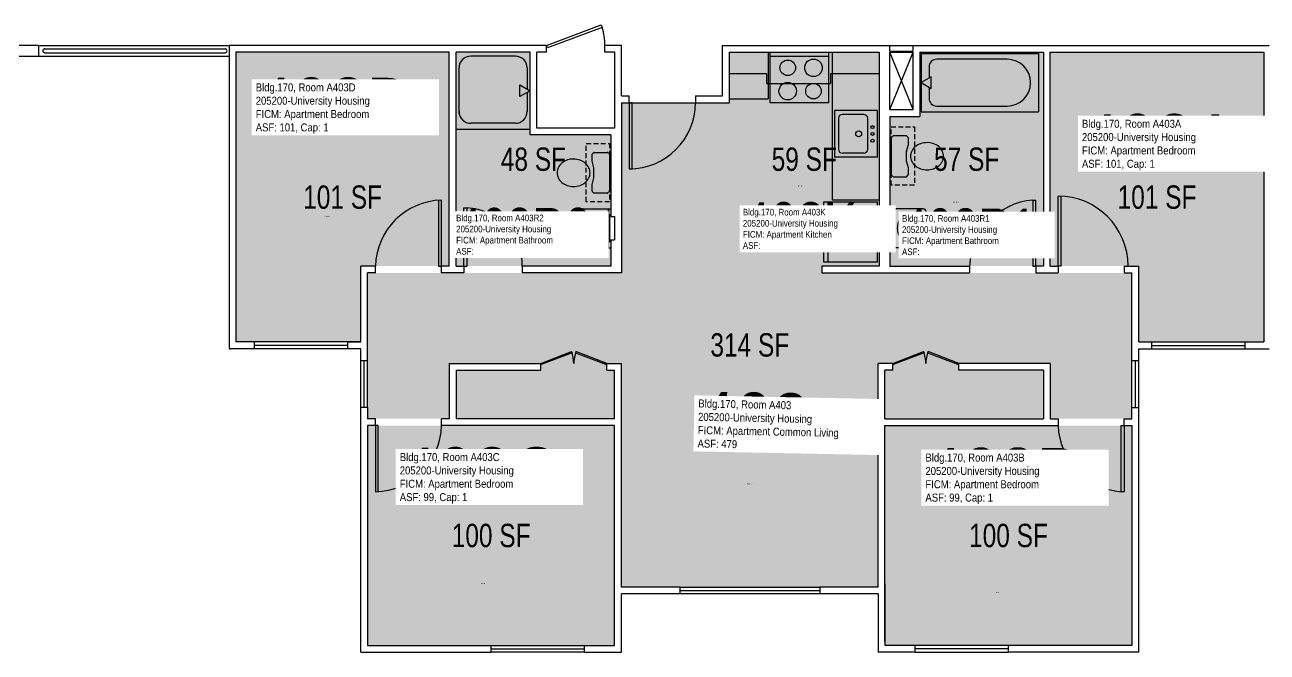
# Model space of a CAD drawing. Header units: inches. Extents: x -54 to 2270, y -57 to 1673.
# Drawn here: x 609 to 1248, y -51 to 271 of the extents above; entities that cross this region are included whole.
import ezdxf
from ezdxf.enums import TextEntityAlignment as Align

# ---------------------------------------------------------------- set-up
doc = ezdxf.new("R2010")
doc.units = ezdxf.units.IN
doc.header["$LTSCALE"] = 10
doc.header["$MEASUREMENT"] = 0
doc.linetypes.add('DASHED2', pattern=[0.375, 0.25, -0.125])
doc.layers.get('0').update_dxf_attribs({"linetype": 'CONTINUOUS'})
for name, color, linetype in [('A-DOOR', 2, 'CONTINUOUS'), ('A-FLOR', 3, 'CONTINUOUS'), ('A-GLAZ', 1, 'CONTINUOUS'), ('A-IDEN-RNUM', 7, 'CONTINUOUS'), ('A-IDEN-SNUM', 4, 'CONTINUOUS'), ('A-IDEN-VNUM', 4, 'CONTINUOUS'), ('A-WALL', 5, 'CONTINUOUS'), ('AREA-TEXT', 3, 'CONTINUOUS'), ('Rooms-Category-Color', 7, 'CONTINUOUS'), ('Rooms-College-Color', 7, 'CONTINUOUS'), ('Rooms-Department-Color', 7, 'CONTINUOUS'), ('Rooms-Division-Color', 7, 'CONTINUOUS'), ('Rooms-Information', 7, 'CONTINUOUS')]:
    doc.layers.add(name, color=color, linetype=linetype)
doc.styles.add('CP_AREA', font='arial.ttf', dxfattribs={"height": 15})
doc.styles.add('CP_ROOMSNUMBER', font='arial.ttf', dxfattribs={"height": 1})
doc.styles.add('CP_ROOMVNUMBER', font='arial.ttf', dxfattribs={"width": 0.85, "height": 0.075})

msp = doc.modelspace()

# ---------------------------------------------------------------- hatches: boundary and pattern name
at = {"layer": 'Rooms-Category-Color', "true_color": 0x728ef3}
for points in [[(782.05, 147.02), (827.55, 147.02), (827.55, 257.02), (717.8, 257.02), (717.8, 108.02), (782.05, 108.02)], [(869.05, 257.02), (869.05, 214.52), (910.55, 214.52), (910.55, 147.02), (831.05, 147.02), (831.05, 257.02)], [(971.55, 257.02), (1048.55, 257.02), (1048.55, 147.02), (971.55, 147.02)], [(1069.55, 257.02), (1133.05, 257.02), (1133.05, 147.02), (1054.05, 147.02), (1054.05, 224.02), (1069.55, 224.02)], [(1182.05, 108.02), (1246.3, 108.02), (1246.3, 257.02), (1136.55, 257.02), (1136.55, 147.02), (1182.05, 147.02)], [(785.55, 68.52), (785.55, 143.52), (916.05, 143.52), (916.05, 231.02), (971.55, 231.02), (971.55, 147.02), (1019.06, 147.02), (1019.06, 143.52), (1178.55, 143.52), (1178.55, 68.52), (1136.55, 68.52), (1136.55, 97.02), (1089.55, 97.02), (1089.55, 93.52), (1133.05, 93.52), (1133.05, 68.52), (1051.55, 68.52), (1051.55, 93.52), (1055.55, 93.52), (1055.55, 97.02), (1048.05, 97.02), (1048.05, -17.98), (916.05, -17.98), (916.05, 97.02), (908.55, 97.02), (908.55, 93.52), (912.55, 93.52), (912.55, 68.52), (831.05, 68.52), (831.05, 93.52), (874.55, 93.52), (874.55, 97.02), (827.55, 97.02), (827.55, 68.52)], [(785.55, 65.02), (912.55, 65.02), (912.55, -47.98), (785.55, -47.98)], [(1051.55, 65.02), (1178.55, 65.02), (1178.55, -47.98), (1051.55, -47.98)]]:
    msp.add_hatch(color=171, dxfattribs=at).paths.add_polyline_path(points)
at = {"layer": 'Rooms-College-Color', "true_color": 0xadadad}
for points in [[(782.05, 147.02), (827.55, 147.02), (827.55, 257.02), (717.8, 257.02), (717.8, 108.02), (782.05, 108.02)], [(869.05, 257.02), (869.05, 214.52), (910.55, 214.52), (910.55, 147.02), (831.05, 147.02), (831.05, 257.02)], [(971.55, 257.02), (1048.55, 257.02), (1048.55, 147.02), (971.55, 147.02)], [(1069.55, 257.02), (1133.05, 257.02), (1133.05, 147.02), (1054.05, 147.02), (1054.05, 224.02), (1069.55, 224.02)], [(1182.05, 108.02), (1246.3, 108.02), (1246.3, 257.02), (1136.55, 257.02), (1136.55, 147.02), (1182.05, 147.02)], [(785.55, 68.52), (785.55, 143.52), (916.05, 143.52), (916.05, 231.02), (971.55, 231.02), (971.55, 147.02), (1019.06, 147.02), (1019.06, 143.52), (1178.55, 143.52), (1178.55, 68.52), (1136.55, 68.52), (1136.55, 97.02), (1089.55, 97.02), (1089.55, 93.52), (1133.05, 93.52), (1133.05, 68.52), (1051.55, 68.52), (1051.55, 93.52), (1055.55, 93.52), (1055.55, 97.02), (1048.05, 97.02), (1048.05, -17.98), (916.05, -17.98), (916.05, 97.02), (908.55, 97.02), (908.55, 93.52), (912.55, 93.52), (912.55, 68.52), (831.05, 68.52), (831.05, 93.52), (874.55, 93.52), (874.55, 97.02), (827.55, 97.02), (827.55, 68.52)], [(785.55, 65.02), (912.55, 65.02), (912.55, -47.98), (785.55, -47.98)], [(1051.55, 65.02), (1178.55, 65.02), (1178.55, -47.98), (1051.55, -47.98)]]:
    msp.add_hatch(color=253, dxfattribs=at).paths.add_polyline_path(points)
at = {"layer": 'Rooms-Department-Color', "true_color": 0x604aed}
for points in [[(782.05, 147.02), (827.55, 147.02), (827.55, 257.02), (717.8, 257.02), (717.8, 108.02), (782.05, 108.02)], [(869.05, 257.02), (869.05, 214.52), (910.55, 214.52), (910.55, 147.02), (831.05, 147.02), (831.05, 257.02)], [(971.55, 257.02), (1048.55, 257.02), (1048.55, 147.02), (971.55, 147.02)], [(1069.55, 257.02), (1133.05, 257.02), (1133.05, 147.02), (1054.05, 147.02), (1054.05, 224.02), (1069.55, 224.02)], [(1182.05, 108.02), (1246.3, 108.02), (1246.3, 257.02), (1136.55, 257.02), (1136.55, 147.02), (1182.05, 147.02)], [(785.55, 68.52), (785.55, 143.52), (916.05, 143.52), (916.05, 231.02), (971.55, 231.02), (971.55, 147.02), (1019.06, 147.02), (1019.06, 143.52), (1178.55, 143.52), (1178.55, 68.52), (1136.55, 68.52), (1136.55, 97.02), (1089.55, 97.02), (1089.55, 93.52), (1133.05, 93.52), (1133.05, 68.52), (1051.55, 68.52), (1051.55, 93.52), (1055.55, 93.52), (1055.55, 97.02), (1048.05, 97.02), (1048.05, -17.98), (916.05, -17.98), (916.05, 97.02), (908.55, 97.02), (908.55, 93.52), (912.55, 93.52), (912.55, 68.52), (831.05, 68.52), (831.05, 93.52), (874.55, 93.52), (874.55, 97.02), (827.55, 97.02), (827.55, 68.52)], [(785.55, 65.02), (912.55, 65.02), (912.55, -47.98), (785.55, -47.98)], [(1051.55, 65.02), (1178.55, 65.02), (1178.55, -47.98), (1051.55, -47.98)]]:
    msp.add_hatch(color=173, dxfattribs=at).paths.add_polyline_path(points)
at = {"layer": 'Rooms-Division-Color', "true_color": 0x604aed}
for points in [[(782.05, 147.02), (827.55, 147.02), (827.55, 257.02), (717.8, 257.02), (717.8, 108.02), (782.05, 108.02)], [(869.05, 257.02), (869.05, 214.52), (910.55, 214.52), (910.55, 147.02), (831.05, 147.02), (831.05, 257.02)], [(971.55, 257.02), (1048.55, 257.02), (1048.55, 147.02), (971.55, 147.02)], [(1069.55, 257.02), (1133.05, 257.02), (1133.05, 147.02), (1054.05, 147.02), (1054.05, 224.02), (1069.55, 224.02)], [(1182.05, 108.02), (1246.3, 108.02), (1246.3, 257.02), (1136.55, 257.02), (1136.55, 147.02), (1182.05, 147.02)], [(785.55, 68.52), (785.55, 143.52), (916.05, 143.52), (916.05, 231.02), (971.55, 231.02), (971.55, 147.02), (1019.06, 147.02), (1019.06, 143.52), (1178.55, 143.52), (1178.55, 68.52), (1136.55, 68.52), (1136.55, 97.02), (1089.55, 97.02), (1089.55, 93.52), (1133.05, 93.52), (1133.05, 68.52), (1051.55, 68.52), (1051.55, 93.52), (1055.55, 93.52), (1055.55, 97.02), (1048.05, 97.02), (1048.05, -17.98), (916.05, -17.98), (916.05, 97.02), (908.55, 97.02), (908.55, 93.52), (912.55, 93.52), (912.55, 68.52), (831.05, 68.52), (831.05, 93.52), (874.55, 93.52), (874.55, 97.02), (827.55, 97.02), (827.55, 68.52)], [(785.55, 65.02), (912.55, 65.02), (912.55, -47.98), (785.55, -47.98)], [(1051.55, 65.02), (1178.55, 65.02), (1178.55, -47.98), (1051.55, -47.98)]]:
    msp.add_hatch(color=173, dxfattribs=at).paths.add_polyline_path(points)

# ---------------------------------------------------------------- linework, layer by layer
at = {"linetype": 'Continuous'}
msp.add_line((991.55, 257.02), (991.55, 233.02), dxfattribs=at)
for p, q in [((992.55, 231.02), (992.55, 257.02)), ((1022.55, 257.02), (1022.55, 231.02)), ((1024.55, 181.02), (1024.55, 257.02)), ((1066.05, 227.52), (1054.05, 257.02)), ((1054.05, 227.52), (1066.05, 257.02)), ((1070.18, 256.39), (1070.18, 226.39)), ((1070.18, 256.39), (1130.43, 256.39)), ((1130.43, 256.39), (1130.43, 226.39)), ((861.55, 254.99), (838.55, 254.99)), ((992.55, 254.94), (1022.55, 254.94)), ((1074.19, 249.43), (1074.19, 243.71)), ((1114.36, 253.44), (1078.21, 253.44)), ((832.55, 225.49), (832.55, 248.99)), ((867.55, 248.99), (867.55, 238.1)), ((990.55, 245.95), (971.55, 245.95)), ((990.55, 245.95), (990.55, 241.02)), ((1048.55, 245.95), (1023.48, 245.95)), ((1023.48, 245.95), (1023.48, 241.02)), ((1075.37, 244.39), (1070.18, 241.39)), ((1075.37, 238.39), (1075.37, 244.39)), ((863.86, 234.24), (863.86, 240.24)), ((863.86, 240.24), (869.05, 237.24)), ((869.05, 237.24), (863.86, 234.24)), ((867.55, 236.37), (867.55, 226.49)), ((990.55, 241.02), (1023.48, 241.02)), ((1070.18, 241.39), (1075.37, 238.39)), ((1074.19, 239.07), (1074.19, 233.36)), ((971.55, 233.02), (991.55, 233.02)), ((1022.55, 231.02), (992.55, 231.02)), ((1025.65, 227.06), (1025.65, 203.06)), ((1047.65, 227.06), (1025.65, 227.06)), ((1040.65, 225.06), (1029.65, 225.06)), ((1047.65, 203.06), (1047.65, 227.06)), ((1070.18, 226.39), (1130.43, 226.39)), ((1078.21, 229.34), (1114.36, 229.34)), ((831.05, 217.52), (869.05, 217.52)), ((861.55, 220.49), (838.55, 220.49)), ((1027.65, 223.06), (1027.65, 207.06)), ((1042.65, 207.06), (1042.65, 223.06)), ((1055.55, 213.9), (1054.68, 213.02)), ((1054.68, 213.02), (1054.68, 194.19)), ((1062.5, 214.02), (1055.85, 214.02)), ((1063.68, 213.02), (1062.8, 213.9)), ((1063.68, 209.52), (1063.68, 213.02)), ((900.93, 204.52), (901.8, 205.4)), ((900.93, 201.08), (900.93, 204.52)), ((902.1, 205.52), (908.75, 205.52)), ((909.05, 205.4), (909.93, 204.52)), ((909.93, 204.52), (909.93, 185.69)), ((1040.65, 205.06), (1029.65, 205.06)), ((1062.68, 201.08), (1062.68, 205.96)), ((1062.69, 206.07), (1063.68, 209.52)), ((901.91, 197.57), (900.94, 200.96)), ((1047.65, 203.06), (1025.65, 203.06)), ((1063.68, 197.52), (1062.69, 200.96)), ((900.94, 189.07), (901.91, 192.46)), ((901.93, 192.58), (901.93, 197.46)), ((1054.8, 193.9), (1055.68, 193.02)), ((1055.68, 193.02), (1062.68, 193.02)), ((1062.68, 193.02), (1063.55, 193.9)), ((1063.68, 194.19), (1063.68, 197.52)), ((900.93, 185.69), (900.93, 188.96)), ((901.93, 184.52), (901.05, 185.4)), ((909.8, 185.4), (909.05, 184.64)), ((908.75, 184.52), (901.93, 184.52)), ((1020.05, 149.02), (1020.05, 180.02)), ((1020.05, 180.02), (1047.55, 180.02)), ((1022.3, 149.02), (1022.3, 180.02)), ((1048.55, 181.02), (1024.55, 181.02)), ((1047.55, 180.02), (1047.55, 149.02)), ((891.93, 158.02), (891.93, 175.02)), ((893.43, 176.52), (910.55, 176.52)), ((909.43, 176.52), (909.43, 159.52)), ((909.43, 156.52), (909.43, 176.52)), ((909.43, 173.52), (909.93, 173.52)), ((909.93, 173.52), (909.93, 159.52)), ((1071.16, 176.52), (1054.04, 176.52)), ((1054.66, 173.52), (1054.66, 159.52)), ((1055.16, 173.52), (1054.66, 173.52)), ((1055.16, 176.52), (1055.16, 159.52)), ((1055.16, 156.52), (1055.16, 176.52)), ((1072.66, 158.02), (1072.66, 175.02)), ((893.43, 156.52), (910.55, 156.52)), ((909.43, 159.52), (909.93, 159.52)), ((1071.16, 156.52), (1054.04, 156.52)), ((1055.16, 159.52), (1054.66, 159.52)), ((1047.55, 149.02), (1020.05, 149.02))]:
    msp.add_line(p, q)
at = {"linetype": 'DASHED2'}
for p, q in [((1054.68, 218.61), (1066.68, 218.61)), ((1054.68, 188.61), (1054.68, 218.61)), ((1066.68, 218.61), (1066.68, 188.61)), ((897.93, 210.11), (909.93, 210.11)), ((897.93, 180.11), (897.93, 210.11)), ((909.93, 210.11), (909.93, 180.11)), ((1066.68, 188.61), (1054.68, 188.61)), ((909.93, 180.11), (897.93, 180.11))]:
    msp.add_line(p, q, dxfattribs=at)
for centre, radius in [((1001.55, 249.01), 4), ((1014.77, 249.01), 4.5), ((1001.55, 237.02), 4.5), ((1014.77, 237.02), 4), ((1045.15, 218.52), 0.791), ((1038.02, 215.02), 1.5), ((1045.15, 215.02), 0.791), ((1045.15, 211.52), 0.791)]:
    msp.add_circle(centre, radius)
for centre, radius, start, end in [((838.55, 248.99), 6, 90, 180), ((861.55, 248.99), 6, 0, 90), ((1078.21, 249.43), 4.02, 90, 180), ((1114.36, 241.39), 12.05, 270, 90), ((1078.21, 233.36), 4.02, 180, 270), ((838.55, 226.49), 6, 180, 270), ((861.55, 226.49), 6, 270, 0), ((1029.65, 223.06), 2, 90, 180), ((1040.65, 223.06), 2, 0, 90), ((1055.85, 213.6), 0.418, 90, 135), ((1062.5, 213.6), 0.418, 45, 90), ((902.1, 205.1), 0.418, 90, 135), ((908.75, 205.1), 0.418, 45, 90), ((1029.65, 207.06), 2, 180, 270), ((1040.65, 207.06), 2, 270, 0), ((1063.1, 205.96), 0.418, 164.0546, 180), ((1070.48, 203.52), 5.8, 153.29881, 180), ((1071.78, 202.86), 7.26, 129.47246, 153.29881), ((1072.63, 201.84), 8.59, 108.83538, 129.47246), ((1073.18, 200.23), 10.29, 90, 108.83538), ((1073.7, 202.66), 7.87, 71.16462, 93.77544), ((1073.19, 201.19), 9.43, 50.52754, 71.16462), ((1074.57, 202.86), 7.26, 26.70119, 50.52754), ((1075.87, 203.52), 5.8, 0, 26.70119), ((890.03, 194.36), 7.26, 129.47246, 153.29881), ((891.41, 192.69), 9.43, 108.83538, 129.47246), ((890.91, 194.16), 7.87, 86.22456, 108.83538), ((891.43, 191.73), 10.29, 71.16462, 90), ((891.98, 193.34), 8.59, 50.52754, 71.16462), ((892.82, 194.36), 7.26, 26.70119, 50.52754), ((901.35, 201.08), 0.418, 180, 195.9454), ((1063.1, 201.08), 0.418, 180, 195.9454), ((1070.48, 203.52), 5.8, 180, 206.70119), ((1071.78, 204.17), 7.26, 206.70119, 230.52754), ((1072.63, 205.2), 8.59, 230.52754, 251.16462), ((1073.73, 205.2), 8.59, 288.83538, 309.47246), ((1074.57, 204.17), 7.26, 309.47246, 333.29881), ((1075.87, 203.52), 5.8, 333.29881, 0), ((888.73, 195.02), 5.8, 153.29881, 180), ((888.73, 195.02), 5.8, 180, 206.70119), ((890.03, 195.67), 7.26, 206.70119, 230.52754), ((892.82, 195.67), 7.26, 309.47246, 333.29881), ((894.12, 195.02), 5.8, 0, 26.70119), ((894.12, 195.02), 5.8, 333.29881, 0), ((901.51, 197.46), 0.418, 0, 15.9454), ((901.51, 192.58), 0.418, 344.0546, 0), ((1055.1, 194.19), 0.418, 180, 225), ((1063.26, 194.19), 0.418, 315, 0), ((1073.18, 206.81), 10.29, 251.16462, 270), ((1073.18, 206.81), 10.29, 270, 288.83538), ((890.88, 196.7), 8.59, 230.52754, 251.16462), ((891.43, 198.31), 10.29, 251.16462, 270), ((891.43, 198.31), 10.29, 270, 288.83538), ((891.98, 196.7), 8.59, 288.83538, 309.47246), ((901.35, 185.69), 0.418, 180, 225), ((909.51, 185.69), 0.418, 315, 0), ((908.75, 184.94), 0.418, 270, 315), ((893.43, 175.02), 1.5, 90, 180), ((900.85, 167.65), 6.59, 116.19159, 139.89909), ((900.33, 168.7), 5.42, 90, 116.19159), ((900.33, 168.7), 5.42, 63.80841, 90), ((899.81, 167.65), 6.59, 40.10091, 63.80841), ((1064.78, 167.65), 6.59, 116.19159, 139.89909), ((1064.26, 168.7), 5.42, 90, 116.19159), ((1064.26, 168.7), 5.42, 63.80841, 90), ((1063.75, 167.65), 6.59, 40.10091, 63.80841), ((1071.16, 175.02), 1.5, 0, 90), ((902.93, 166.52), 9, 160.77064, 180), ((902.93, 166.52), 9, 180, 199.22936), ((901.66, 166.96), 7.65, 139.89909, 160.77064), ((899, 166.96), 7.65, 19.22936, 40.10091), ((897.73, 166.52), 9, 0, 19.22936), ((897.73, 166.52), 9, 340.77064, 0), ((1066.87, 166.52), 9, 160.77064, 180), ((1066.87, 166.52), 9, 180, 199.22936), ((1065.59, 166.96), 7.65, 139.89909, 160.77064), ((1062.94, 166.96), 7.65, 19.22936, 40.10091), ((1061.66, 166.52), 9, 0, 19.22936), ((1061.66, 166.52), 9, 340.77064, 0), ((901.66, 166.07), 7.65, 199.22936, 220.10091), ((900.85, 165.39), 6.59, 220.10091, 243.80841), ((899.81, 165.39), 6.59, 296.19159, 319.89909), ((899, 166.07), 7.65, 319.89909, 340.77064), ((1065.59, 166.07), 7.65, 199.22936, 220.10091), ((1064.78, 165.39), 6.59, 220.10091, 243.80841), ((1063.75, 165.39), 6.59, 296.19159, 319.89909), ((1062.94, 166.07), 7.65, 319.89909, 340.77064), ((893.43, 158.02), 1.5, 180, 270), ((900.33, 164.34), 5.42, 243.80841, 270), ((900.33, 164.34), 5.42, 270, 296.19159), ((1064.26, 164.34), 5.42, 243.80841, 270), ((1064.26, 164.34), 5.42, 270, 296.19159), ((1071.16, 158.02), 1.5, 270, 0)]:
    msp.add_arc(centre, radius, start, end)
at = {"layer": 'A-DOOR'}
for p, q in [((877.55, 260.52), (905.62, 271.11)), ((906.12, 269.79), (878.05, 259.2)), ((905.62, 271.11), (906.12, 269.79)), ((878.05, 259.2), (877.55, 260.52)), ((920.05, 231.02), (954.05, 231.02)), ((921.55, 231.02), (920.05, 231.02)), ((920.05, 231.02), (920.05, 197.02)), ((921.55, 197.02), (921.55, 231.02)), ((920.05, 197.02), (921.55, 197.02)), ((822.05, 181.02), (822.05, 147.02)), ((823.55, 147.02), (823.55, 181.02)), ((1127.55, 181.02), (1127.55, 147.02)), ((1127.55, 181.02), (1129.05, 181.02)), ((1129.05, 147.02), (1129.05, 181.02)), ((1140.55, 147.02), (1140.55, 183.02)), ((1142.05, 183.02), (1142.05, 147.02)), ((835.05, 147.02), (835.05, 177.02)), ((835.05, 177.02), (836.55, 177.02)), ((836.55, 177.02), (836.55, 147.02)), ((822.05, 147.02), (823.55, 147.02)), ((835.05, 147.02), (836.55, 147.02)), ((1127.55, 147.02), (1129.05, 147.02)), ((1142.05, 147.02), (1140.55, 147.02)), ((874.55, 97.02), (890.43, 103.1)), ((890.68, 102.44), (874.81, 96.36)), ((890.43, 103.1), (890.68, 102.44)), ((892.68, 103.1), (892.43, 102.44)), ((892.43, 102.44), (908.3, 96.36)), ((908.55, 97.02), (892.68, 103.1)), ((1055.55, 97.02), (1071.43, 103.1)), ((1071.68, 102.44), (1055.81, 96.36)), ((1071.43, 103.1), (1071.68, 102.44)), ((1073.68, 103.1), (1073.43, 102.44)), ((1073.43, 102.44), (1089.3, 96.36)), ((1089.55, 97.02), (1073.68, 103.1)), ((874.81, 96.36), (874.55, 97.02)), ((908.3, 96.36), (908.55, 97.02)), ((1055.81, 96.36), (1055.55, 97.02)), ((1089.3, 96.36), (1089.55, 97.02)), ((789.55, 65.02), (789.55, 31.02)), ((791.05, 65.02), (789.55, 65.02)), ((791.05, 31.02), (791.05, 65.02)), ((1173.05, 65.02), (1174.55, 65.02)), ((1173.05, 31.02), (1173.05, 65.02)), ((1174.55, 65.02), (1174.55, 31.02)), ((1174.55, 31.02), (1173.05, 31.02))]:
    msp.add_line(p, q, dxfattribs=at)
for centre, radius, start, end in [((880.36, 260.89), 27.2, 359.22408, 19.05218), ((920.05, 231.02), 34, 270, 0), ((824.51, 146.06), 34.97, 91.57576, 178.42424), ((1130.66, 145.52), 35.64, 94.99827, 177.58607), ((1140.55, 147.02), 36, 0, 90), ((835.28, 147.27), 29.77, 359.51034, 87.55206), ((874.55, 97.02), 17, 0, 20.97746), ((908.55, 97.02), 17, 159.02254, 180), ((1055.55, 97.02), 17, 0, 20.97746), ((1089.55, 97.02), 17, 159.02254, 180), ((788.59, 65.98), 34.97, 271.57576, 358.42424), ((1176.19, 66.55), 35.67, 182.4645, 264.95117)]:
    msp.add_arc(centre, radius, start, end, dxfattribs=at)
at = {"layer": 'A-FLOR'}
for p, q in [((619.55, 258.77), (712.3, 258.77)), ((619.55, 256.77), (712.3, 256.77))]:
    msp.add_line(p, q, dxfattribs=at)
at = {"layer": 'A-FLOR', "extrusion": (0.000102452, 5.21245e-15, 1)}
msp.add_arc((619.55, 257.77, 0.06), 1, 90, 270, dxfattribs=at)
at = {"layer": 'A-FLOR', "extrusion": (0.000102452, 5.22082e-15, 1)}
msp.add_arc((712.3, 257.77, 0.07), 1, 270, 90, dxfattribs=at)
at = {"layer": 'A-GLAZ'}
for p, q in [((775.3, 108.02), (727.3, 108.02)), ((775.3, 106.27), (727.3, 106.27)), ((775.3, 104.52), (727.3, 104.52)), ((1188.8, 108.02), (1236.8, 108.02)), ((1188.8, 106.27), (1236.8, 106.27)), ((1188.8, 104.52), (1236.8, 104.52)), ((782.05, 74.27), (782.05, 98.27)), ((783.8, 74.27), (783.8, 98.27)), ((785.55, 74.27), (785.55, 98.27)), ((1178.55, 74.27), (1178.55, 98.27)), ((1180.3, 74.27), (1180.3, 98.27)), ((1182.05, 74.27), (1182.05, 98.27)), ((946.05, -17.98), (1018.05, -17.98)), ((946.05, -19.73), (1018.05, -19.73)), ((1018.05, -21.48), (946.05, -21.48)), ((849.05, -47.98), (897.05, -47.98)), ((849.05, -49.73), (897.05, -49.73)), ((1115.05, -47.98), (1067.05, -47.98)), ((1115.05, -49.73), (1067.05, -49.73)), ((897.05, -51.48), (849.05, -51.48)), ((1067.05, -51.48), (1115.05, -51.48))]:
    msp.add_line(p, q, dxfattribs=at)
at = {"layer": 'A-WALL'}
for p, q in [((616.55, 260.52), (602.05, 260.52)), ((616.55, 260.52), (714.3, 260.52)), ((616.55, 255.02), (616.55, 260.52)), ((714.3, 260.52), (714.3, 104.52)), ((715.05, 260.52), (714.3, 260.52)), ((877.55, 260.52), (715.05, 260.52)), ((827.55, 257.02), (717.8, 257.02)), ((717.8, 257.02), (717.8, 108.02)), ((827.55, 147.02), (827.55, 257.02)), ((831.05, 147.02), (831.05, 257.02)), ((869.05, 257.02), (831.05, 257.02)), ((869.05, 214.52), (869.05, 257.02)), ((872.55, 218.02), (872.55, 257.02)), ((877.55, 257.02), (872.55, 257.02)), ((877.55, 257.02), (877.55, 260.52)), ((916.05, 260.52), (907.55, 260.52)), ((907.55, 257.02), (907.55, 260.52)), ((912.55, 257.02), (907.55, 257.02)), ((912.55, 257.02), (912.55, 218.02)), ((916.05, 234.52), (916.05, 260.52)), ((968.05, 260.52), (1054.05, 260.52)), ((968.05, 234.52), (968.05, 260.52)), ((971.55, 231.02), (971.55, 257.02)), ((971.55, 257.02), (1048.55, 257.02)), ((1048.55, 257.02), (1048.55, 147.02)), ((1054.05, 257.52), (1066.05, 257.52)), ((1054.05, 227.52), (1054.05, 257.02)), ((1054.05, 257.02), (1066.05, 257.02)), ((1066.05, 260.52), (1249.05, 260.52)), ((1066.05, 227.52), (1066.05, 257.02)), ((1069.55, 257.02), (1069.55, 224.02)), ((1069.55, 257.02), (1133.05, 257.02)), ((1133.05, 257.02), (1133.05, 147.02)), ((1136.55, 147.02), (1136.55, 257.02)), ((1136.55, 257.02), (1246.3, 257.02)), ((1246.3, 257.02), (1246.3, 108.02)), ((602.05, 255.02), (616.55, 255.02)), ((616.55, 255.02), (714.3, 255.02)), ((916.05, 234.52), (920.05, 234.52)), ((916.05, 231.02), (920.05, 231.02)), ((916.05, 231.02), (916.05, 143.52)), ((920.05, 231.02), (920.05, 234.52)), ((954.05, 234.52), (954.05, 231.02)), ((954.05, 234.52), (968.05, 234.52)), ((954.05, 231.02), (971.55, 231.02)), ((1054.05, 227.52), (1066.05, 227.52)), ((1054.05, 224.02), (1054.05, 172.52)), ((1054.05, 224.02), (1069.55, 224.02)), ((912.55, 218.02), (872.55, 218.02)), ((910.55, 214.52), (869.05, 214.52)), ((910.55, 214.52), (910.55, 172.52)), ((910.55, 172.52), (912.55, 172.52)), ((912.55, 172.52), (912.55, 160.52)), ((1052.04, 172.52), (1052.04, 160.52)), ((1054.05, 172.52), (1052.04, 172.52)), ((910.55, 160.52), (912.55, 160.52)), ((910.55, 160.52), (910.55, 147.02)), ((1054.05, 160.52), (1052.04, 160.52)), ((1054.05, 160.52), (1054.05, 147.02)), ((782.05, 108.02), (782.05, 147.02)), ((789.55, 147.02), (782.05, 147.02)), ((789.55, 143.52), (789.55, 147.02)), ((827.55, 147.02), (823.55, 147.02)), ((823.55, 143.52), (823.55, 147.02)), ((831.05, 147.02), (835.05, 147.02)), ((835.05, 147.02), (835.05, 143.52)), ((835.05, 147.02), (835.05, 143.52)), ((910.55, 147.02), (865.05, 147.02)), ((865.05, 147.02), (865.05, 143.52)), ((1048.55, 147.02), (1019.06, 147.02)), ((1019.06, 147.02), (1019.06, 143.52)), ((1054.05, 147.02), (1095.05, 147.02)), ((1071.68, 147.02), (1091.05, 147.02)), ((1095.05, 147.02), (1095.05, 143.52)), ((1133.05, 147.02), (1129.05, 147.02)), ((1129.05, 147.02), (1129.05, 143.52)), ((1136.55, 147.02), (1140.55, 147.02)), ((1140.55, 147.02), (1140.55, 143.52)), ((1140.55, 147.02), (1140.55, 143.52)), ((1174.55, 147.02), (1182.05, 147.02)), ((1174.55, 147.02), (1174.55, 143.52)), ((1182.05, 108.02), (1182.05, 147.02)), ((785.55, 104.02), (785.55, 143.52)), ((789.55, 143.52), (785.55, 143.52)), ((835.05, 143.52), (823.55, 143.52)), ((916.05, 143.52), (865.05, 143.52)), ((1019.06, 143.52), (1048.55, 143.52)), ((1048.55, 143.52), (1095.05, 143.52)), ((1129.05, 143.52), (1140.55, 143.52)), ((1174.55, 143.52), (1178.55, 143.52)), ((1178.55, 104.52), (1178.55, 143.52)), ((714.3, 104.52), (715.05, 104.52)), ((727.3, 104.52), (715.05, 104.52)), ((727.3, 108.02), (717.8, 108.02)), ((727.3, 104.52), (727.3, 108.02)), ((775.3, 104.52), (775.3, 108.02)), ((782.05, 108.02), (775.3, 108.02)), ((775.3, 108.02), (782.05, 108.02)), ((782.05, 104.52), (775.3, 104.52)), ((1182.05, 108.02), (1188.8, 108.02)), ((1182.05, 104.52), (1188.8, 104.52)), ((1182.05, 98.27), (1182.05, 104.52)), ((1188.8, 104.52), (1188.8, 108.02)), ((1236.8, 104.52), (1236.8, 108.02)), ((1236.8, 108.02), (1246.3, 108.02)), ((1236.8, 104.52), (1249.05, 104.52)), ((827.55, 97.02), (827.55, 68.52)), ((827.55, 97.02), (874.55, 97.02)), ((874.55, 93.52), (874.55, 97.02)), ((908.55, 97.02), (916.05, 97.02)), ((908.55, 93.52), (908.55, 97.02)), ((916.05, -17.98), (916.05, 97.02)), ((1048.05, -17.98), (1048.05, 97.02)), ((1055.55, 97.02), (1048.05, 97.02)), ((1055.55, 93.52), (1055.55, 97.02)), ((1136.55, 97.02), (1089.55, 97.02)), ((1089.55, 93.52), (1089.55, 97.02)), ((1136.55, 97.02), (1136.55, 68.52)), ((831.05, 93.52), (831.05, 68.52)), ((831.05, 93.52), (874.55, 93.52)), ((908.55, 93.52), (912.55, 93.52)), ((912.55, 68.52), (912.55, 93.52)), ((1051.55, 68.52), (1051.55, 93.52)), ((1055.55, 93.52), (1051.55, 93.52)), ((1133.05, 93.52), (1089.55, 93.52)), ((1133.05, 93.52), (1133.05, 68.52)), ((782.05, -51.48), (782.05, 74.27)), ((785.55, 74.27), (785.55, 68.52)), ((1178.55, 68.52), (1178.55, 74.27)), ((1182.05, -51.48), (1182.05, 74.27)), ((789.55, 68.52), (785.55, 68.52)), ((789.55, 65.02), (785.55, 65.02)), ((785.55, 65.02), (785.55, -47.98)), ((789.55, 65.02), (789.55, 68.52)), ((827.55, 68.52), (823.55, 68.52)), ((823.55, 65.02), (823.55, 68.52)), ((912.55, 65.02), (823.55, 65.02)), ((912.55, 68.52), (831.05, 68.52)), ((912.55, -16.23), (912.55, 65.02)), ((1051.55, 68.52), (1133.05, 68.52)), ((1051.55, -16.23), (1051.55, 65.02)), ((1051.55, 65.02), (1140.55, 65.02)), ((1136.55, 68.52), (1140.55, 68.52)), ((1140.55, 68.52), (1140.55, 65.02)), ((1174.55, 65.02), (1174.55, 68.52)), ((1174.55, 68.52), (1178.55, 68.52)), ((1174.55, 65.02), (1178.55, 65.02)), ((1178.55, 65.02), (1178.55, -47.98)), ((912.55, -47.98), (912.55, -16.23)), ((946.05, -17.98), (916.05, -17.98)), ((946.05, -17.98), (946.05, -21.48)), ((1018.05, -17.98), (1018.05, -21.48)), ((1048.05, -17.98), (1018.05, -17.98)), ((1051.55, -45.98), (1051.55, -16.23)), ((1051.55, -16.23), (1051.55, -47.98)), ((916.05, -51.48), (916.05, -21.48)), ((946.05, -21.48), (916.05, -21.48)), ((1048.05, -21.48), (1018.05, -21.48)), ((785.55, -47.98), (849.05, -47.98)), ((849.05, -51.48), (849.05, -47.98)), ((897.05, -51.48), (897.05, -47.98)), ((897.05, -47.98), (912.55, -47.98)), ((1067.05, -47.98), (1051.55, -47.98)), ((1067.05, -51.48), (1067.05, -47.98)), ((1115.05, -51.48), (1115.05, -47.98)), ((1178.55, -47.98), (1115.05, -47.98)), ((782.05, -51.48), (849.05, -51.48)), ((897.05, -51.48), (916.05, -51.48)), ((1067.05, -51.48), (1048.05, -51.48)), ((1182.05, -51.48), (1115.05, -51.48))]:
    msp.add_line(p, q, dxfattribs=at)
at = {"layer": 'A-WALL', "linetype": 'Continuous'}
for p, q in [((1054.05, 257.52), (1054.05, 260.52)), ((1054.05, 260.52), (1066.05, 260.52)), ((1066.05, 257.52), (1066.05, 260.52)), ((782.05, 98.27), (782.05, 104.52)), ((785.55, 98.27), (785.55, 104.02)), ((1178.55, 98.27), (1178.55, 104.52)), ((785.55, 98.27), (782.05, 98.27)), ((1182.05, 98.27), (1178.55, 98.27)), ((785.55, 74.27), (782.05, 74.27)), ((1178.55, 74.27), (1182.05, 74.27)), ((1048.05, -21.48), (1048.05, -51.48))]:
    msp.add_line(p, q, dxfattribs=at)

# ---------------------------------------------------------------- texts
at = {"layer": 'A-IDEN-RNUM', "style": 'CP_ROOMSNUMBER'}
for s, p in [('0403-K0', (1006.84, 188.06)), ('0403-R1', (1086.56, 179.9)), ('0403-D0', (763.36, 172.51)), ('0403-R2', (861.68, 175.88)), ('0403-A0', (1188.94, 178.29)), ('0403-C0', (843.85, -16.48)), ('0403-B0', (1107.85, -20.87))]:
    msp.add_text(s, height=0.36, dxfattribs=at).set_placement(p)
msp.add_text('0403-00', height=0.36, rotation=358.9, dxfattribs=at).set_placement((980.72, 34.9))
at = {"layer": 'A-IDEN-SNUM', "style": 'CP_ROOMSNUMBER'}
for s, p in [('1700A403K0', (1006.84, 188.06)), ('1700A403R1', (1086.56, 179.9)), ('1700A403D0', (763.36, 172.51)), ('1700A403R2', (861.68, 175.88)), ('1700A403A0', (1188.94, 178.29)), ('1700A403C0', (843.85, -16.48)), ('1700A403B0', (1107.85, -20.87))]:
    msp.add_text(s, height=0.36, dxfattribs=at).set_placement(p)
msp.add_text('1700A40300', height=0.36, rotation=358.9, dxfattribs=at).set_placement((980.72, 34.9))
at = {"layer": 'A-IDEN-VNUM', "style": 'CP_ROOMVNUMBER'}
for s, height, width, p in [('403D', 28.8, 0.85, (728.02, 215.08)), ('403A', 28.8, 0.85, (1152.82, 196.36)), ('403K', 24, 0.75, (978.48, 155.87, 0)), ('403R2', 24, 0.7, (831.05, 152.91)), ('403R1', 24, 0.7, (1060.31, 152.63)), ('403C', 28.8, 0.85, (802.07, 24.96)), ('403B', 28.8, 0.85, (1072.35, 24.7))]:
    msp.add_text(s, height=height, dxfattribs=dict(at, width=width)).set_placement(p)
at = {"layer": 'A-IDEN-VNUM', "style": 'CP_ROOMVNUMBER', "width": 0.85}
msp.add_text('403', height=28.8, rotation=358.86725, dxfattribs=at).set_placement((955.14, 53.73))
at = {"layer": 'AREA-TEXT', "style": 'CP_AREA', "width": 0.75}
for s, p in [('48 SF', (870.8, 202.02)), ('59 SF', (1010.05, 202.02)), ('57 SF', (1093.55, 202.02)), ('101 SF', (772.68, 182.52)), ('101 SF', (1191.43, 182.52)), ('314 SF', (982.05, 106.52)), ('100 SF', (849.05, 8.52)), ('100 SF', (1115.05, 8.52))]:
    msp.add_text(s, height=12, dxfattribs=at).set_placement(p, align=Align.MIDDLE_CENTER)

# ---------------------------------------------------------------- next in the draw order: texts
at = {"layer": 'Rooms-Information', "attachment_point": 7, "style": 'CP_ROOMVNUMBER', "bg_fill": 3, "box_fill_scale": 1.5, "bg_fill_color": 256, "bg_fill_true_color": 13158600, "bg_fill_transparency": 0}
for s, insert, char_height, width in [('Bldg.170, Room A403D^M^J205200-University Housing^M^JFICM: Apartment Bedroom^M^JASF: 101, Cap: 1', (728.02, 215.08), 4.1143, 92.16), ('Bldg.170, Room A403A^M^J205200-University Housing^M^JFICM: Apartment Bedroom^M^JASF: 101, Cap: 1', (1152.82, 196.36), 4.1143, 92.16), ('Bldg.170, Room A403R2^M^J205200-University Housing^M^JFICM: Apartment Bathroom^M^JASF: ', (831.05, 152.91), 3.4286, 76.8), ('Bldg.170, Room A403K^M^J205200-University Housing^M^JFICM: Apartment Kitchen^M^JASF: ', (978.48, 155.87, 0), 3.4286, 76.8), ('Bldg.170, Room A403C^M^J205200-University Housing^M^JFICM: Apartment Bedroom^M^JASF: 99, Cap: 1', (802.07, 24.96), 4.1143, 92.16), ('Bldg.170, Room A403B^M^J205200-University Housing^M^JFICM: Apartment Bedroom^M^JASF: 99, Cap: 1', (1072.35, 24.7), 4.1143, 92.16)]:
    msp.add_mtext(s, dxfattribs=dict(at, insert=insert, char_height=char_height, width=width))
at = {"layer": 'Rooms-Information', "insert": (955.14, 53.73), "char_height": 4.1143, "width": 92.16, "attachment_point": 7, "rotation": 358.86725, "style": 'CP_ROOMVNUMBER', "bg_fill": 3, "box_fill_scale": 1.5, "bg_fill_color": 256, "bg_fill_true_color": 13158600, "bg_fill_transparency": 0}
msp.add_mtext('Bldg.170, Room A403^M^J205200-University Housing^M^JFICM: Apartment Common Living^M^JASF: 479', dxfattribs=at)

# ---------------------------------------------------------------- next in the draw order: texts
at = {"layer": 'Rooms-Information', "insert": (1060.31, 152.63), "char_height": 3.4286, "width": 76.8, "attachment_point": 7, "style": 'CP_ROOMVNUMBER', "bg_fill": 3, "box_fill_scale": 1.5, "bg_fill_color": 256, "bg_fill_true_color": 13158600, "bg_fill_transparency": 0}
msp.add_mtext('Bldg.170, Room A403R1^M^J205200-University Housing^M^JFICM: Apartment Bathroom^M^JASF: ', dxfattribs=at)

doc.saveas('drawing.dxf')
